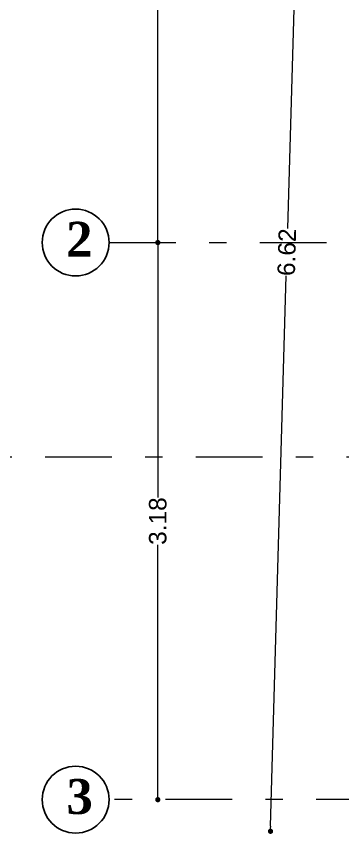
# Model space of a CAD drawing. Header units: inches. Extents: x 2908 to 3459, y -3172 to -55.
# Drawn here: x 3277.298 to 3279.164, y -171.663 to -166.986 of the extents above; entities that cross this region are included whole.
import ezdxf

# ---------------------------------------------------------------- set-up
doc = ezdxf.new("R2010")
doc.units = ezdxf.units.IN
doc.header["$MEASUREMENT"] = 0
doc.linetypes.add('DASHDOT', pattern=[25.4, 12.7, -6.35, 0, -6.35])
for name, color, linetype, lineweight in [('Capa2', 1, 'Continuous', 25), ('COTA', 1, 'Continuous', 9), ('E-EJES', 1, 'DASHDOT', 5)]:
    doc.layers.add(name, color=color, linetype=linetype, lineweight=lineweight)
doc.layers.add('TEXTO', color=4, linetype='Continuous')
doc.styles.add('Arial new', font='arial.ttf')
doc.styles.add('CONSTRUCTORA', font='times.ttf', dxfattribs={"height": 0.3})
doc.dimstyles.new('GUS', dxfattribs={"dimtxt": 0.1, "dimasz": 0.03, "dimexe": 0.05, "dimexo": 0.05, "dimgap": 0.005, "dimtad": 0, "dimzin": 1, "dimdsep": 46, "dimtxsty": 'Arial new', "dimblk": 'DOT', "dimcen": 0.01, "dimse1": 1, "dimse2": 1, "dimclrd": 1, "dimclre": 252, "dimclrt": 1, "dimaunit": 1, "dimadec": 0, "dimazin": 2, "dimtfac": 1, "dimtmove": 0, "dimatfit": 2, "dimldrblk": 'ARCHTICK', "dimfxl": 1, "dimlwd": -1, "dimlwe": -1, "dimarcsym": 1})

# ---------------------------------------------------------------- blocks, each defined once
blk = doc.blocks.new('_Dot')
at = {"color": 0, "linetype": 'ByBlock', "lineweight": -2}
blk.add_line((-0.5, 0), (-1, 0), dxfattribs=at)
at = {"color": 0, "linetype": 'ByBlock', "const_width": 0.5}
blk.add_lwpolyline([(-0.25, 0, 1), (0.25, 0, 1)], format="xyb", close=True, dxfattribs=at)
blk = doc.blocks.new('*D4467')
at = {"layer": 'COTA', "color": 1, "linetype": 'Continuous', "transparency": 16777216}
for p, q in [((3278.9373, -165.0534), (3278.8485, -168.1992)), ((3278.752, -171.6141), (3278.8409, -168.4684))]:
    blk.add_line(p, q, dxfattribs=at)
at = {"layer": 'Defpoints', "color": 0, "transparency": 16777216}
for p in [(3278.9382, -165.0234), (3279.5802, -165.0416, -1.031), (3279.3932, -171.6622, -1.031)]:
    blk.add_point(p, dxfattribs=at)
at = {"layer": 'COTA', "color": 1, "transparency": 16777216, "xscale": 0.03, "yscale": 0.03, "zscale": 0.03}
for p, rotation in [((3278.9382, -165.0234), 88.38233466526347), ((3278.7512, -171.6441), 268.3823346652634)]:
    blk.add_blockref('_Dot', p, dxfattribs=dict(at, rotation=rotation))
at = {"layer": 'COTA', "color": 1, "transparency": 16777216, "insert": (3278.8447, -168.3338), "char_height": 0.1, "attachment_point": 5, "rotation": 88.3823, "style": 'Arial new'}
blk.add_mtext('6.62', dxfattribs=at)
blk = doc.blocks.new('_ArchTick')
at = {"color": 0, "linetype": 'ByBlock', "const_width": 0.15}
blk.add_lwpolyline([(-0.5, -0.5), (0.5, 0.5)], dxfattribs=at)
blk = doc.blocks.new('*D4846')
at = {"layer": 'COTA', "color": 1, "linetype": 'Continuous', "transparency": 16777216}
for p, q in [((3278.1066, -165.2721), (3278.1066, -166.6257)), ((3278.1066, -168.2486), (3278.1066, -166.895))]:
    blk.add_line(p, q, dxfattribs=at)
at = {"layer": 'Defpoints', "color": 0, "transparency": 16777216}
for p in [(3277.8279, -165.2421), (3277.8279, -168.2786), (3278.1066, -168.2786)]:
    blk.add_point(p, dxfattribs=at)
at = {"layer": 'COTA', "color": 1, "transparency": 16777216, "xscale": 0.03, "yscale": 0.03, "zscale": 0.03}
for p, rotation in [((3278.1066, -165.2421), 90), ((3278.1066, -168.2786), 270)]:
    blk.add_blockref('_Dot', p, dxfattribs=dict(at, rotation=rotation))
at = {"layer": 'COTA', "color": 1, "transparency": 16777216, "insert": (3278.1066, -166.7603), "char_height": 0.1, "attachment_point": 5, "rotation": 90, "style": 'Arial new'}
blk.add_mtext('3.04', dxfattribs=at)
blk = doc.blocks.new('*D4847')
at = {"layer": 'COTA', "color": 1, "linetype": 'Continuous', "transparency": 16777216}
for p, q in [((3278.1066, -168.3086), (3278.1066, -169.736)), ((3278.1066, -171.4332), (3278.1066, -170.0059))]:
    blk.add_line(p, q, dxfattribs=at)
at = {"layer": 'Defpoints', "color": 0, "transparency": 16777216}
for p in [(3277.8279, -168.2786), (3277.8279, -171.4632), (3278.1066, -171.4632)]:
    blk.add_point(p, dxfattribs=at)
at = {"layer": 'COTA', "color": 1, "transparency": 16777216, "xscale": 0.03, "yscale": 0.03, "zscale": 0.03}
for p, rotation in [((3278.1066, -168.2786), 90), ((3278.1066, -171.4632), 270)]:
    blk.add_blockref('_Dot', p, dxfattribs=dict(at, rotation=rotation))
at = {"layer": 'COTA', "color": 1, "transparency": 16777216, "insert": (3278.1066, -169.8709), "char_height": 0.1, "attachment_point": 5, "rotation": 90, "style": 'Arial new'}
blk.add_mtext('3.18', dxfattribs=at)

msp = doc.modelspace()

# ---------------------------------------------------------------- linework, layer by layer
at = {"layer": 'Capa2'}
for centre in [(3277.6366, -168.2786), (3277.6366, -171.4632)]:
    msp.add_circle(centre, 0.1912, dxfattribs=at)
at = {"layer": 'E-EJES', "ltscale": 0.03}
for p, q in [((3277.8279, -168.2786), (3293.0976, -168.2786)), ((3276.5999, -169.5027, -7.182), (3294.3082, -169.5032, -7.182)), ((3279.3933, -171.4632), (3277.8279, -171.4632))]:
    msp.add_line(p, q, dxfattribs=at)

# ---------------------------------------------------------------- texts
at = {"layer": 'TEXTO', "char_height": 0.2, "width": 4.725521, "attachment_point": 1, "rotation": 359.9982, "style": 'CONSTRUCTORA'}
for s, insert in [('{\\fTimes New Roman|b1|i0|c0|p18;\\T1.1;2}', (3277.5823, -168.1599)), ('{\\fTimes New Roman|b1|i0|c0|p18;\\T1.1;3}', (3277.584, -171.3452))]:
    msp.add_mtext(s, dxfattribs=dict(at, insert=insert))

# ---------------------------------------------------------------- dimensions: what is measured, and where the dimension line sits
at = {"layer": 'COTA'}
dim = msp.add_aligned_dim(p1=(3279.3932, -171.6622), p2=(3279.5802, -165.0416), distance=0.6422, dimstyle='GUS', dxfattribs=at)
dim.commit()
dim.dimension.update_dxf_attribs({"geometry": '*D4467', "text_midpoint": (3278.8447, -168.3338, 1.031)})
for base, p1, p2, picture, middle in [((3278.1066, -168.2786), (3277.8279, -165.2421), (3277.8279, -168.2786), '*D4846', (3278.1066, -166.7603)), ((3278.1066, -171.4632), (3277.8279, -168.2786), (3277.8279, -171.4632), '*D4847', (3278.1066, -169.8709))]:
    dim = msp.add_linear_dim(base=base, p1=p1, p2=p2, angle=90, dimstyle='GUS', dxfattribs=at)
    dim.commit()
    dim.dimension.update_dxf_attribs({"geometry": picture, "text_midpoint": middle})

doc.saveas('drawing.dxf')
